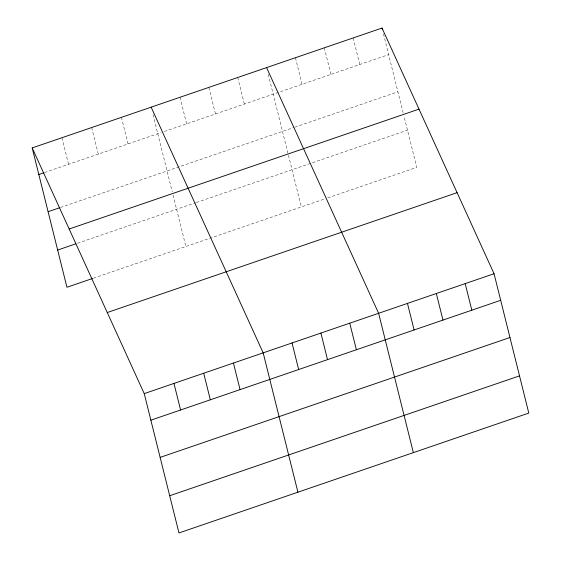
<?xml version="1.0" encoding="UTF-8"?>
<svg xmlns="http://www.w3.org/2000/svg" width="561" height="561" viewBox="0 0 561 561"><rect width="100%" height="100%" fill="white"/><g stroke="black" fill="none" stroke-linecap="round" stroke-linejoin="round"><path stroke-width="0.42" stroke-dasharray="2.81 2.1" d="M44.607 172.515L161.063 132.606M164.359 131.477L388.647 54.62M60.49 207.465L294.027 127.438M294.855 127.158L397.931 91.836M77.488 243.257L195.572 202.794M196.392 202.514L407.489 130.18M93.371 278.207L324.412 199.036M327.708 197.907L416.767 167.388L403.955 116.008M383.472 33.863L403.121 112.677M353.164 37.938L359.79 64.508M324.307 47.832L330.927 74.403M295.444 57.72L302.07 84.29M268.242 74.248L301.327 206.953M237.724 77.495L244.344 104.073M208.86 87.39L215.487 113.96M180.004 97.277L186.624 123.848M153.006 114.64L172.241 191.792M173.069 195.123L185.88 246.51M121.407 117.354L128.027 143.932M91.667 127.543L98.294 154.121M61.934 137.733L68.561 164.31"/><path stroke-width="0.84" d="M32.201 147.922L382.027 28.05L494.059 273.733L528.799 413.078L178.973 532.95L144.233 393.612L32.201 147.922L66.941 287.267L92.544 278.494M38.821 174.499L43.779 172.795M48.106 211.707L59.669 207.745M69.171 229L418.997 109.129M57.664 250.052L75.833 243.825M107.263 312.533L457.089 192.661M144.233 393.612L494.059 273.733M150.86 420.182L500.685 300.303M160.137 457.397L509.963 337.519M169.695 495.735L519.521 375.863M266.58 67.608L378.619 313.29L413.359 452.636M151.14 107.165L263.172 352.848L297.919 492.193M465.195 283.621L471.822 310.198M382.027 28.05L382.441 29.712M436.339 293.515L442.966 320.086M407.475 303.403L414.102 329.973M349.755 323.185L356.382 349.755M320.892 333.073L327.519 359.643M292.036 342.96L298.662 369.531M233.439 363.037L240.066 389.615M203.706 373.233L210.326 399.804M173.966 383.422L180.593 409.993"/></g></svg>
